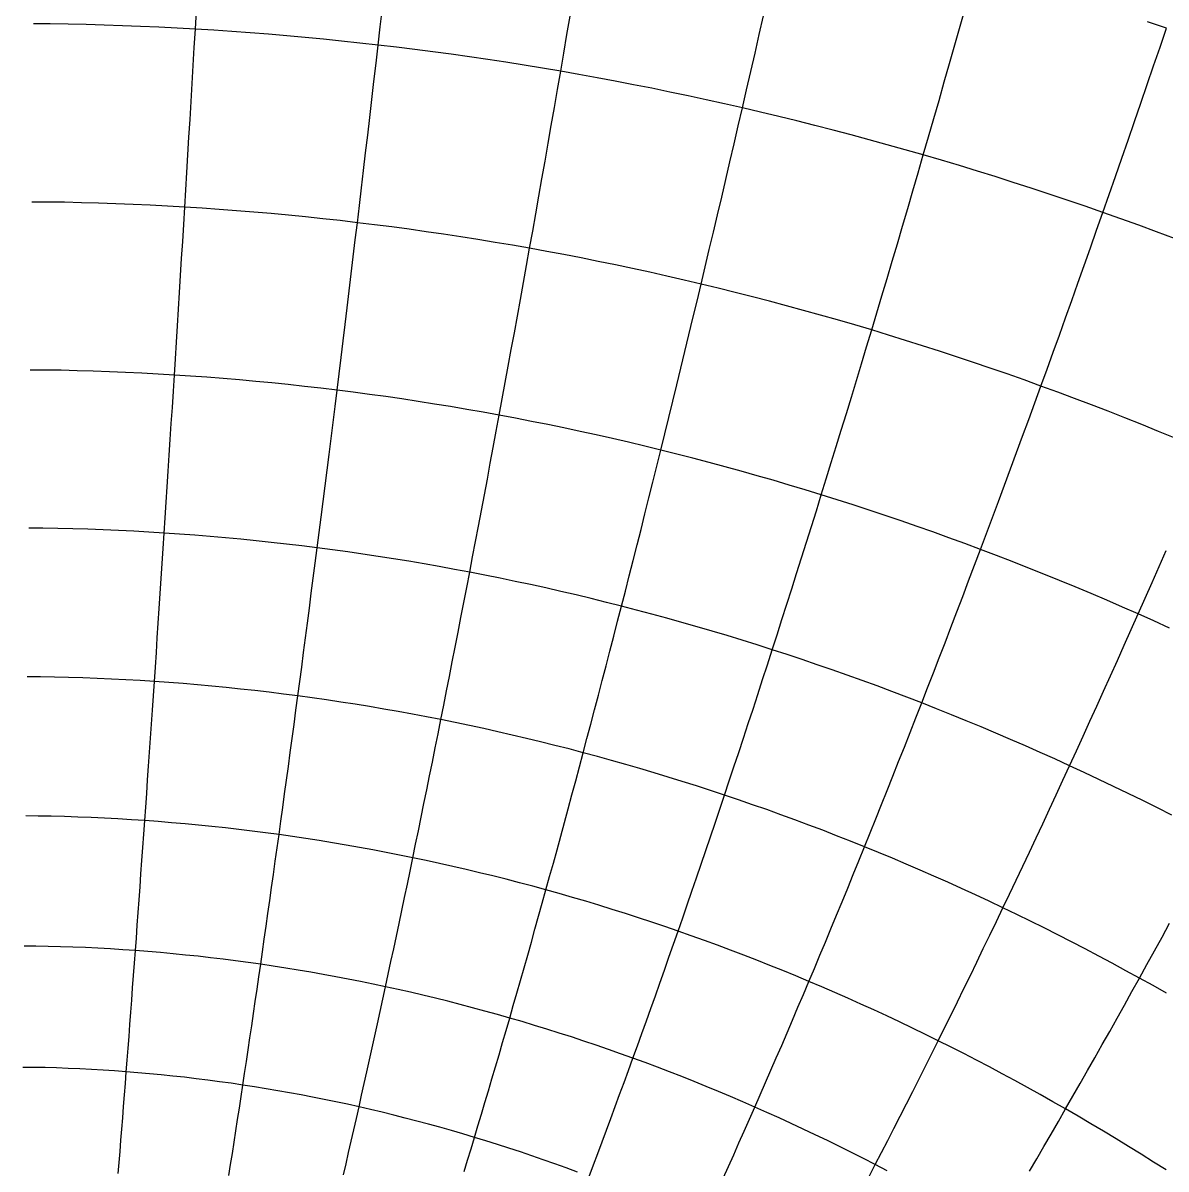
# Model space of a CAD drawing. Header units: metres. Extents: x -3.79 to 3.79, y -1 to 0.
# Drawn here: x 0.0016 to 0.1009, y -0.7314 to -0.6318 of the extents above; entities that cross this region are included whole.
import ezdxf

# ---------------------------------------------------------------- set-up
doc = ezdxf.new("R2010")
doc.units = ezdxf.units.M

msp = doc.modelspace()

# ---------------------------------------------------------------- linework, layer by layer
for p, q in [((0.016577, -0.632326), (0.016671, -0.63073)), ((0.032636, -0.632113), (0.032819, -0.630512)), ((0.048846, -0.632801), (0.049121, -0.631196)), ((0.065547, -0.632791), (0.065914, -0.631174)), ((0.082996, -0.632065), (0.083458, -0.630431)), ((0.003979, -0.631875), (0.002507, -0.631872)), ((0.00552, -0.631897), (0.003979, -0.631875)), ((0.007084, -0.63193), (0.00552, -0.631897)), ((0.008658, -0.631973), (0.007084, -0.63193)), ((0.010237, -0.632025), (0.008658, -0.631973)), ((0.01182, -0.632087), (0.010237, -0.632025)), ((0.013405, -0.632157), (0.01182, -0.632087)), ((0.014991, -0.632237), (0.013405, -0.632157)), ((0.016577, -0.632326), (0.014991, -0.632237)), ((0.016484, -0.633912), (0.016577, -0.632326)), ((0.018165, -0.632423), (0.016577, -0.632326)), ((0.032452, -0.633705), (0.032636, -0.632113)), ((0.082535, -0.633691), (0.082996, -0.632065)), ((0.100907, -0.632246), (0.09926, -0.631692)), ((0.10035, -0.633888), (0.100907, -0.632246)), ((0.019752, -0.63253), (0.018165, -0.632423)), ((0.02134, -0.632645), (0.019752, -0.63253)), ((0.022928, -0.63277), (0.02134, -0.632645)), ((0.024516, -0.632903), (0.022928, -0.63277)), ((0.026103, -0.633046), (0.024516, -0.632903)), ((0.027691, -0.633197), (0.026103, -0.633046)), ((0.029278, -0.633358), (0.027691, -0.633197)), ((0.048572, -0.634397), (0.048846, -0.632801)), ((0.065181, -0.634398), (0.065547, -0.632791)), ((0.016391, -0.635489), (0.016484, -0.633912)), ((0.030865, -0.633527), (0.029278, -0.633358)), ((0.032452, -0.633705), (0.030865, -0.633527)), ((0.032269, -0.635289), (0.032452, -0.633705)), ((0.034039, -0.633893), (0.032452, -0.633705)), ((0.035625, -0.634089), (0.034039, -0.633893)), ((0.037211, -0.634295), (0.035625, -0.634089)), ((0.038796, -0.634509), (0.037211, -0.634295)), ((0.082075, -0.635307), (0.082535, -0.633691)), ((0.099793, -0.63552), (0.10035, -0.633888)), ((0.032087, -0.636863), (0.032269, -0.635289)), ((0.040381, -0.634732), (0.038796, -0.634509)), ((0.041966, -0.634965), (0.040381, -0.634732)), ((0.04355, -0.635206), (0.041966, -0.634965)), ((0.045134, -0.635456), (0.04355, -0.635206)), ((0.048299, -0.635984), (0.048572, -0.634397)), ((0.064815, -0.635996), (0.065181, -0.634398)), ((0.081617, -0.636914), (0.082075, -0.635307)), ((0.016298, -0.637058), (0.016391, -0.635489)), ((0.046717, -0.635716), (0.045134, -0.635456)), ((0.048299, -0.635984), (0.046717, -0.635716)), ((0.048026, -0.637562), (0.048299, -0.635984)), ((0.049881, -0.636262), (0.048299, -0.635984)), ((0.051462, -0.636548), (0.049881, -0.636262)), ((0.064451, -0.637585), (0.064815, -0.635996)), ((0.099238, -0.637143), (0.099793, -0.63552)), ((0.016206, -0.638617), (0.016298, -0.637058)), ((0.031905, -0.638428), (0.032087, -0.636863)), ((0.053043, -0.636843), (0.051462, -0.636548)), ((0.054623, -0.637148), (0.053043, -0.636843)), ((0.056202, -0.637461), (0.054623, -0.637148)), ((0.081159, -0.638511), (0.081617, -0.636914)), ((0.098685, -0.638757), (0.099238, -0.637143)), ((0.047754, -0.639131), (0.048026, -0.637562)), ((0.05778, -0.637784), (0.056202, -0.637461)), ((0.059358, -0.638115), (0.05778, -0.637784)), ((0.060935, -0.638456), (0.059358, -0.638115)), ((0.064087, -0.639164), (0.064451, -0.637585)), ((0.016113, -0.640168), (0.016206, -0.638617)), ((0.031724, -0.639985), (0.031905, -0.638428)), ((0.047483, -0.640691), (0.047754, -0.639131)), ((0.062512, -0.638806), (0.060935, -0.638456)), ((0.064087, -0.639164), (0.062512, -0.638806)), ((0.063724, -0.640735), (0.064087, -0.639164)), ((0.065662, -0.639532), (0.064087, -0.639164)), ((0.080702, -0.6401), (0.081159, -0.638511)), ((0.098132, -0.640361), (0.098685, -0.638757)), ((0.016021, -0.641709), (0.016113, -0.640168)), ((0.031542, -0.641532), (0.031724, -0.639985)), ((0.067236, -0.639909), (0.065662, -0.639532)), ((0.068808, -0.640295), (0.067236, -0.639909)), ((0.07038, -0.64069), (0.068808, -0.640295)), ((0.080247, -0.641679), (0.080702, -0.6401)), ((0.047212, -0.642243), (0.047483, -0.640691)), ((0.063362, -0.642297), (0.063724, -0.640735)), ((0.071952, -0.641094), (0.07038, -0.64069)), ((0.073522, -0.641507), (0.071952, -0.641094)), ((0.097581, -0.641956), (0.098132, -0.640361)), ((0.015929, -0.643242), (0.016021, -0.641709)), ((0.031362, -0.643071), (0.031542, -0.641532)), ((0.046942, -0.643785), (0.047212, -0.642243)), ((0.075091, -0.641929), (0.073522, -0.641507)), ((0.076659, -0.64236), (0.075091, -0.641929)), ((0.079792, -0.64325), (0.080247, -0.641679)), ((0.097032, -0.643542), (0.097581, -0.641956)), ((0.015837, -0.644766), (0.015929, -0.643242)), ((0.031181, -0.6446), (0.031362, -0.643071)), ((0.063001, -0.64385), (0.063362, -0.642297)), ((0.078226, -0.6428), (0.076659, -0.64236)), ((0.079792, -0.64325), (0.078226, -0.6428)), ((0.079339, -0.644811), (0.079792, -0.64325)), ((0.081357, -0.643708), (0.079792, -0.64325)), ((0.046672, -0.645318), (0.046942, -0.643785)), ((0.062641, -0.645393), (0.063001, -0.64385)), ((0.082921, -0.644176), (0.081357, -0.643708)), ((0.084484, -0.644652), (0.082921, -0.644176)), ((0.096483, -0.645118), (0.097032, -0.643542)), ((0.015745, -0.646282), (0.015837, -0.644766)), ((0.031001, -0.646121), (0.031181, -0.6446)), ((0.078887, -0.646363), (0.079339, -0.644811)), ((0.086046, -0.645138), (0.084484, -0.644652)), ((0.087606, -0.645633), (0.086046, -0.645138)), ((0.095936, -0.646686), (0.096483, -0.645118)), ((0.030822, -0.647633), (0.031001, -0.646121)), ((0.046404, -0.646843), (0.046672, -0.645318)), ((0.062281, -0.646928), (0.062641, -0.645393)), ((0.089166, -0.646137), (0.087606, -0.645633)), ((0.090724, -0.64665), (0.089166, -0.646137)), ((0.015654, -0.647788), (0.015745, -0.646282)), ((0.046135, -0.648358), (0.046404, -0.646843)), ((0.061923, -0.648454), (0.062281, -0.646928)), ((0.078435, -0.647906), (0.078887, -0.646363)), ((0.09228, -0.647172), (0.090724, -0.64665)), ((0.093836, -0.647704), (0.09228, -0.647172)), ((0.09539, -0.648244), (0.095936, -0.646686)), ((0.003757, -0.647347), (0.002367, -0.647344)), ((0.005212, -0.647369), (0.003757, -0.647347)), ((0.006689, -0.647401), (0.005212, -0.647369)), ((0.008176, -0.647443), (0.006689, -0.647401)), ((0.009667, -0.647495), (0.008176, -0.647443)), ((0.011162, -0.647555), (0.009667, -0.647495)), ((0.012658, -0.647624), (0.011162, -0.647555)), ((0.014156, -0.647701), (0.012658, -0.647624)), ((0.015654, -0.647788), (0.014156, -0.647701)), ((0.015563, -0.649286), (0.015654, -0.647788)), ((0.017153, -0.647883), (0.015654, -0.647788)), ((0.018652, -0.647987), (0.017153, -0.647883)), ((0.020151, -0.6481), (0.018652, -0.647987)), ((0.02165, -0.648222), (0.020151, -0.6481)), ((0.023149, -0.648353), (0.02165, -0.648222)), ((0.030643, -0.649137), (0.030822, -0.647633)), ((0.077985, -0.64944), (0.078435, -0.647906)), ((0.09539, -0.648244), (0.093836, -0.647704)), ((0.094846, -0.649793), (0.09539, -0.648244)), ((0.096943, -0.648794), (0.09539, -0.648244)), ((0.024649, -0.648492), (0.023149, -0.648353)), ((0.026148, -0.64864), (0.024649, -0.648492)), ((0.027646, -0.648797), (0.026148, -0.64864)), ((0.029145, -0.648962), (0.027646, -0.648797)), ((0.030643, -0.649137), (0.029145, -0.648962)), ((0.030464, -0.650631), (0.030643, -0.649137)), ((0.032141, -0.64932), (0.030643, -0.649137)), ((0.045868, -0.649865), (0.046135, -0.648358)), ((0.061565, -0.649971), (0.061923, -0.648454)), ((0.098495, -0.649353), (0.096943, -0.648794)), ((0.015472, -0.650775), (0.015563, -0.649286)), ((0.033638, -0.649512), (0.032141, -0.64932)), ((0.035135, -0.649712), (0.033638, -0.649512)), ((0.036632, -0.649922), (0.035135, -0.649712)), ((0.038128, -0.65014), (0.036632, -0.649922)), ((0.039623, -0.650367), (0.038128, -0.65014)), ((0.045601, -0.651363), (0.045868, -0.649865)), ((0.061208, -0.651479), (0.061565, -0.649971)), ((0.077536, -0.650965), (0.077985, -0.64944)), ((0.094303, -0.651333), (0.094846, -0.649793)), ((0.100045, -0.649921), (0.098495, -0.649353)), ((0.101593, -0.650498), (0.100045, -0.649921)), ((0.015381, -0.652255), (0.015472, -0.650775)), ((0.030286, -0.652117), (0.030464, -0.650631)), ((0.041119, -0.650603), (0.039623, -0.650367)), ((0.042613, -0.650847), (0.041119, -0.650603)), ((0.044107, -0.651101), (0.042613, -0.650847)), ((0.045601, -0.651363), (0.044107, -0.651101)), ((0.077088, -0.652481), (0.077536, -0.650965)), ((0.030108, -0.653594), (0.030286, -0.652117)), ((0.045334, -0.652852), (0.045601, -0.651363)), ((0.047094, -0.651634), (0.045601, -0.651363)), ((0.048586, -0.651914), (0.047094, -0.651634)), ((0.050077, -0.652202), (0.048586, -0.651914)), ((0.051568, -0.6525), (0.050077, -0.652202)), ((0.060852, -0.652978), (0.061208, -0.651479)), ((0.093761, -0.652864), (0.094303, -0.651333)), ((0.015291, -0.653726), (0.015381, -0.652255)), ((0.045069, -0.654332), (0.045334, -0.652852)), ((0.053058, -0.652806), (0.051568, -0.6525)), ((0.054548, -0.653121), (0.053058, -0.652806)), ((0.056036, -0.653444), (0.054548, -0.653121)), ((0.060497, -0.654469), (0.060852, -0.652978)), ((0.076641, -0.653988), (0.077088, -0.652481)), ((0.09322, -0.654386), (0.093761, -0.652864)), ((0.015201, -0.655189), (0.015291, -0.653726)), ((0.029931, -0.655062), (0.030108, -0.653594)), ((0.057524, -0.653777), (0.056036, -0.653444)), ((0.059011, -0.654118), (0.057524, -0.653777)), ((0.060497, -0.654469), (0.059011, -0.654118)), ((0.076196, -0.655486), (0.076641, -0.653988)), ((0.015111, -0.656643), (0.015201, -0.655189)), ((0.029754, -0.656522), (0.029931, -0.655062)), ((0.044804, -0.655804), (0.045069, -0.654332)), ((0.060143, -0.65595), (0.060497, -0.654469)), ((0.061983, -0.654828), (0.060497, -0.654469)), ((0.063467, -0.655196), (0.061983, -0.654828)), ((0.06495, -0.655572), (0.063467, -0.655196)), ((0.092681, -0.655899), (0.09322, -0.654386)), ((0.044539, -0.657267), (0.044804, -0.655804)), ((0.05979, -0.657423), (0.060143, -0.65595)), ((0.066433, -0.655958), (0.06495, -0.655572)), ((0.067915, -0.656352), (0.066433, -0.655958)), ((0.075751, -0.656976), (0.076196, -0.655486)), ((0.092144, -0.657402), (0.092681, -0.655899)), ((0.015021, -0.658089), (0.015111, -0.656643)), ((0.029577, -0.657973), (0.029754, -0.656522)), ((0.069395, -0.656755), (0.067915, -0.656352)), ((0.070875, -0.657167), (0.069395, -0.656755)), ((0.072354, -0.657588), (0.070875, -0.657167)), ((0.075307, -0.658456), (0.075751, -0.656976)), ((0.014931, -0.659526), (0.015021, -0.658089)), ((0.029401, -0.659415), (0.029577, -0.657973)), ((0.044276, -0.658721), (0.044539, -0.657267)), ((0.059437, -0.658887), (0.05979, -0.657423)), ((0.073831, -0.658018), (0.072354, -0.657588)), ((0.075307, -0.658456), (0.073831, -0.658018)), ((0.091607, -0.658897), (0.092144, -0.657402)), ((0.044013, -0.660167), (0.044276, -0.658721)), ((0.059085, -0.660342), (0.059437, -0.658887)), ((0.074865, -0.659928), (0.075307, -0.658456)), ((0.076783, -0.658904), (0.075307, -0.658456)), ((0.078257, -0.65936), (0.076783, -0.658904)), ((0.091072, -0.660383), (0.091607, -0.658897)), ((0.014842, -0.660954), (0.014931, -0.659526)), ((0.029226, -0.660849), (0.029401, -0.659415)), ((0.04375, -0.661604), (0.044013, -0.660167)), ((0.074424, -0.661391), (0.074865, -0.659928)), ((0.07973, -0.659825), (0.078257, -0.65936)), ((0.081202, -0.660299), (0.07973, -0.659825)), ((0.014752, -0.662374), (0.014842, -0.660954)), ((0.029051, -0.662274), (0.029226, -0.660849)), ((0.058735, -0.661789), (0.059085, -0.660342)), ((0.082672, -0.660781), (0.081202, -0.660299)), ((0.084142, -0.661273), (0.082672, -0.660781)), ((0.090539, -0.66186), (0.091072, -0.660383)), ((0.003541, -0.661944), (0.002231, -0.66194)), ((0.004912, -0.661965), (0.003541, -0.661944)), ((0.006304, -0.661997), (0.004912, -0.661965)), ((0.007705, -0.662038), (0.006304, -0.661997)), ((0.009111, -0.662088), (0.007705, -0.662038)), ((0.010519, -0.662146), (0.009111, -0.662088)), ((0.011929, -0.662214), (0.010519, -0.662146)), ((0.043488, -0.663032), (0.04375, -0.661604)), ((0.058385, -0.663227), (0.058735, -0.661789)), ((0.073984, -0.662845), (0.074424, -0.661391)), ((0.08561, -0.661773), (0.084142, -0.661273)), ((0.087077, -0.662283), (0.08561, -0.661773)), ((0.090007, -0.663328), (0.090539, -0.66186)), ((0.01334, -0.66229), (0.011929, -0.662214)), ((0.014752, -0.662374), (0.01334, -0.66229)), ((0.014663, -0.663785), (0.014752, -0.662374)), ((0.016165, -0.662467), (0.014752, -0.662374)), ((0.017577, -0.662569), (0.016165, -0.662467)), ((0.01899, -0.662679), (0.017577, -0.662569)), ((0.020403, -0.662798), (0.01899, -0.662679)), ((0.021816, -0.662925), (0.020403, -0.662798)), ((0.023228, -0.663061), (0.021816, -0.662925)), ((0.02464, -0.663205), (0.023228, -0.663061)), ((0.028876, -0.66369), (0.029051, -0.662274)), ((0.043227, -0.664451), (0.043488, -0.663032)), ((0.073545, -0.66429), (0.073984, -0.662845)), ((0.088542, -0.662801), (0.087077, -0.662283)), ((0.090007, -0.663328), (0.088542, -0.662801)), ((0.014575, -0.665188), (0.014663, -0.663785)), ((0.026052, -0.663358), (0.02464, -0.663205)), ((0.027464, -0.66352), (0.026052, -0.663358)), ((0.028876, -0.66369), (0.027464, -0.66352)), ((0.028702, -0.665098), (0.028876, -0.66369)), ((0.030287, -0.663869), (0.028876, -0.66369)), ((0.031698, -0.664056), (0.030287, -0.663869)), ((0.033108, -0.664252), (0.031698, -0.664056)), ((0.058036, -0.664656), (0.058385, -0.663227)), ((0.089476, -0.664787), (0.090007, -0.663328)), ((0.091469, -0.663864), (0.090007, -0.663328)), ((0.092931, -0.664409), (0.091469, -0.663864)), ((0.014486, -0.666582), (0.014575, -0.665188)), ((0.028528, -0.666497), (0.028702, -0.665098)), ((0.034518, -0.664456), (0.033108, -0.664252)), ((0.035928, -0.664669), (0.034518, -0.664456)), ((0.037337, -0.664891), (0.035928, -0.664669)), ((0.038745, -0.665121), (0.037337, -0.664891)), ((0.040153, -0.665359), (0.038745, -0.665121)), ((0.042967, -0.665862), (0.043227, -0.664451)), ((0.057688, -0.666076), (0.058036, -0.664656)), ((0.073107, -0.665726), (0.073545, -0.66429)), ((0.088946, -0.666237), (0.089476, -0.664787)), ((0.094391, -0.664962), (0.092931, -0.664409)), ((0.095849, -0.665525), (0.094391, -0.664962)), ((0.04156, -0.665607), (0.040153, -0.665359)), ((0.042967, -0.665862), (0.04156, -0.665607)), ((0.042707, -0.667265), (0.042967, -0.665862)), ((0.044373, -0.666127), (0.042967, -0.665862)), ((0.045778, -0.6664), (0.044373, -0.666127)), ((0.057341, -0.667488), (0.057688, -0.666076)), ((0.07267, -0.667154), (0.073107, -0.665726)), ((0.097306, -0.666096), (0.095849, -0.665525)), ((0.098762, -0.666677), (0.097306, -0.666096)), ((0.014398, -0.667968), (0.014486, -0.666582)), ((0.028354, -0.667888), (0.028528, -0.666497)), ((0.047183, -0.666681), (0.045778, -0.6664)), ((0.048587, -0.666971), (0.047183, -0.666681)), ((0.04999, -0.66727), (0.048587, -0.666971)), ((0.072234, -0.668573), (0.07267, -0.667154)), ((0.088418, -0.667679), (0.088946, -0.666237)), ((0.100216, -0.667266), (0.098762, -0.666677)), ((0.01431, -0.669345), (0.014398, -0.667968)), ((0.028181, -0.669271), (0.028354, -0.667888)), ((0.042448, -0.668659), (0.042707, -0.667265)), ((0.051393, -0.667577), (0.04999, -0.66727)), ((0.052794, -0.667893), (0.051393, -0.667577)), ((0.054195, -0.668217), (0.052794, -0.667893)), ((0.056994, -0.668891), (0.057341, -0.667488)), ((0.087891, -0.669112), (0.088418, -0.667679)), ((0.101668, -0.667864), (0.100216, -0.667266)), ((0.042189, -0.670044), (0.042448, -0.668659)), ((0.055595, -0.66855), (0.054195, -0.668217)), ((0.056994, -0.668891), (0.055595, -0.66855)), ((0.056649, -0.670286), (0.056994, -0.668891)), ((0.058393, -0.669242), (0.056994, -0.668891)), ((0.0718, -0.669984), (0.072234, -0.668573)), ((0.087366, -0.670536), (0.087891, -0.669112)), ((0.014222, -0.670714), (0.01431, -0.669345)), ((0.028009, -0.670645), (0.028181, -0.669271)), ((0.041932, -0.671421), (0.042189, -0.670044)), ((0.05979, -0.6696), (0.058393, -0.669242)), ((0.061187, -0.669967), (0.05979, -0.6696)), ((0.062582, -0.670343), (0.061187, -0.669967)), ((0.071366, -0.671385), (0.0718, -0.669984)), ((0.014134, -0.672074), (0.014222, -0.670714)), ((0.027837, -0.67201), (0.028009, -0.670645)), ((0.056305, -0.671672), (0.056649, -0.670286)), ((0.063977, -0.670728), (0.062582, -0.670343)), ((0.06537, -0.671121), (0.063977, -0.670728)), ((0.066763, -0.671522), (0.06537, -0.671121)), ((0.086842, -0.671951), (0.087366, -0.670536)), ((0.014047, -0.673426), (0.014134, -0.672074)), ((0.027665, -0.673367), (0.027837, -0.67201)), ((0.041674, -0.672789), (0.041932, -0.671421)), ((0.055961, -0.67305), (0.056305, -0.671672)), ((0.068154, -0.671932), (0.066763, -0.671522)), ((0.069545, -0.672351), (0.068154, -0.671932)), ((0.070934, -0.672779), (0.071366, -0.671385)), ((0.08632, -0.673357), (0.086842, -0.671951)), ((0.041418, -0.674149), (0.041674, -0.672789)), ((0.055618, -0.674419), (0.055961, -0.67305)), ((0.070934, -0.672779), (0.069545, -0.672351)), ((0.070503, -0.674163), (0.070934, -0.672779)), ((0.072322, -0.673214), (0.070934, -0.672779)), ((0.01396, -0.67477), (0.014047, -0.673426)), ((0.027494, -0.674716), (0.027665, -0.673367)), ((0.041162, -0.675501), (0.041418, -0.674149)), ((0.073709, -0.673659), (0.072322, -0.673214)), ((0.075095, -0.674112), (0.073709, -0.673659)), ((0.07648, -0.674574), (0.075095, -0.674112)), ((0.085799, -0.674755), (0.08632, -0.673357)), ((0.013873, -0.676105), (0.01396, -0.67477)), ((0.027323, -0.676056), (0.027494, -0.674716)), ((0.055276, -0.67578), (0.055618, -0.674419)), ((0.070073, -0.675539), (0.070503, -0.674163)), ((0.077863, -0.675044), (0.07648, -0.674574)), ((0.079245, -0.675523), (0.077863, -0.675044)), ((0.085279, -0.676144), (0.085799, -0.674755)), ((0.00333, -0.675685), (0.002098, -0.675681)), ((0.004619, -0.675706), (0.00333, -0.675685)), ((0.005928, -0.675737), (0.004619, -0.675706)), ((0.007246, -0.675777), (0.005928, -0.675737)), ((0.008568, -0.675826), (0.007246, -0.675777)), ((0.009892, -0.675883), (0.008568, -0.675826)), ((0.011218, -0.675949), (0.009892, -0.675883)), ((0.012545, -0.676023), (0.011218, -0.675949)), ((0.013873, -0.676105), (0.012545, -0.676023)), ((0.013786, -0.677432), (0.013873, -0.676105)), ((0.015201, -0.676196), (0.013873, -0.676105)), ((0.027153, -0.677388), (0.027323, -0.676056)), ((0.040907, -0.676844), (0.041162, -0.675501)), ((0.054935, -0.677132), (0.055276, -0.67578)), ((0.069644, -0.676907), (0.070073, -0.675539)), ((0.080626, -0.676011), (0.079245, -0.675523)), ((0.082005, -0.676507), (0.080626, -0.676011)), ((0.084761, -0.677525), (0.085279, -0.676144)), ((0.016529, -0.676295), (0.015201, -0.676196)), ((0.017858, -0.676402), (0.016529, -0.676295)), ((0.019186, -0.676518), (0.017858, -0.676402)), ((0.020514, -0.676642), (0.019186, -0.676518)), ((0.021842, -0.676775), (0.020514, -0.676642)), ((0.02317, -0.676915), (0.021842, -0.676775)), ((0.024498, -0.677065), (0.02317, -0.676915)), ((0.025826, -0.677222), (0.024498, -0.677065)), ((0.040653, -0.678179), (0.040907, -0.676844)), ((0.054595, -0.678475), (0.054935, -0.677132)), ((0.069216, -0.678265), (0.069644, -0.676907)), ((0.083384, -0.677011), (0.082005, -0.676507)), ((0.084761, -0.677525), (0.083384, -0.677011)), ((0.0137, -0.67875), (0.013786, -0.677432)), ((0.027153, -0.677388), (0.025826, -0.677222)), ((0.026983, -0.678712), (0.027153, -0.677388)), ((0.028479, -0.677562), (0.027153, -0.677388)), ((0.029806, -0.677745), (0.028479, -0.677562)), ((0.031132, -0.677936), (0.029806, -0.677745)), ((0.032457, -0.678135), (0.031132, -0.677936)), ((0.033782, -0.678342), (0.032457, -0.678135)), ((0.084244, -0.678897), (0.084761, -0.677525)), ((0.086136, -0.678047), (0.084761, -0.677525)), ((0.08751, -0.678577), (0.086136, -0.678047)), ((0.100266, -0.67901), (0.100876, -0.677618)), ((0.013613, -0.680061), (0.0137, -0.67875)), ((0.026813, -0.680027), (0.026983, -0.678712)), ((0.035106, -0.678558), (0.033782, -0.678342)), ((0.03643, -0.678782), (0.035106, -0.678558)), ((0.037754, -0.679015), (0.03643, -0.678782)), ((0.039077, -0.679256), (0.037754, -0.679015)), ((0.040399, -0.679505), (0.040653, -0.678179)), ((0.054256, -0.679811), (0.054595, -0.678475)), ((0.06879, -0.679616), (0.069216, -0.678265)), ((0.083728, -0.68026), (0.084244, -0.678897)), ((0.088883, -0.679116), (0.08751, -0.678577)), ((0.090254, -0.679664), (0.088883, -0.679116)), ((0.099658, -0.680392), (0.100266, -0.67901)), ((0.013527, -0.681363), (0.013613, -0.680061)), ((0.026644, -0.681334), (0.026813, -0.680027)), ((0.040399, -0.679505), (0.039077, -0.679256)), ((0.040146, -0.680823), (0.040399, -0.679505)), ((0.04172, -0.679763), (0.040399, -0.679505)), ((0.043041, -0.680029), (0.04172, -0.679763)), ((0.044361, -0.680303), (0.043041, -0.680029)), ((0.053918, -0.681138), (0.054256, -0.679811)), ((0.068364, -0.680958), (0.06879, -0.679616)), ((0.091623, -0.68022), (0.090254, -0.679664)), ((0.039893, -0.682133), (0.040146, -0.680823)), ((0.045681, -0.680585), (0.044361, -0.680303)), ((0.046999, -0.680876), (0.045681, -0.680585)), ((0.048317, -0.681176), (0.046999, -0.680876)), ((0.06794, -0.682291), (0.068364, -0.680958)), ((0.083214, -0.681615), (0.083728, -0.68026)), ((0.092991, -0.680785), (0.091623, -0.68022)), ((0.094358, -0.681359), (0.092991, -0.680785)), ((0.099052, -0.681766), (0.099658, -0.680392)), ((0.013441, -0.682656), (0.013527, -0.681363)), ((0.026476, -0.682632), (0.026644, -0.681334)), ((0.049634, -0.681483), (0.048317, -0.681176)), ((0.050951, -0.681799), (0.049634, -0.681483)), ((0.052266, -0.682124), (0.050951, -0.681799)), ((0.053581, -0.682456), (0.053918, -0.681138)), ((0.082701, -0.682961), (0.083214, -0.681615)), ((0.095723, -0.681941), (0.094358, -0.681359)), ((0.097086, -0.682532), (0.095723, -0.681941)), ((0.098447, -0.683131), (0.099052, -0.681766)), ((0.013356, -0.683942), (0.013441, -0.682656)), ((0.026308, -0.683923), (0.026476, -0.682632)), ((0.039641, -0.683434), (0.039893, -0.682133)), ((0.053581, -0.682456), (0.052266, -0.682124)), ((0.053244, -0.683766), (0.053581, -0.682456)), ((0.054895, -0.682797), (0.053581, -0.682456)), ((0.056207, -0.683147), (0.054895, -0.682797)), ((0.067517, -0.683617), (0.06794, -0.682291)), ((0.08219, -0.684299), (0.082701, -0.682961)), ((0.098447, -0.683131), (0.097086, -0.682532)), ((0.01327, -0.685219), (0.013356, -0.683942)), ((0.02614, -0.685205), (0.026308, -0.683923)), ((0.03939, -0.684727), (0.039641, -0.683434)), ((0.052909, -0.685068), (0.053244, -0.683766)), ((0.057519, -0.683504), (0.056207, -0.683147)), ((0.05883, -0.68387), (0.057519, -0.683504)), ((0.06014, -0.684245), (0.05883, -0.68387)), ((0.067095, -0.684933), (0.067517, -0.683617)), ((0.097845, -0.684488), (0.098447, -0.683131)), ((0.099807, -0.683739), (0.098447, -0.683131)), ((0.101166, -0.684356), (0.099807, -0.683739)), ((0.03914, -0.686012), (0.03939, -0.684727)), ((0.052574, -0.686362), (0.052909, -0.685068)), ((0.061449, -0.684627), (0.06014, -0.684245)), ((0.062757, -0.685018), (0.061449, -0.684627)), ((0.064064, -0.685418), (0.062757, -0.685018)), ((0.066674, -0.686242), (0.067095, -0.684933)), ((0.08168, -0.685628), (0.08219, -0.684299)), ((0.097243, -0.685836), (0.097845, -0.684488)), ((0.013185, -0.686488), (0.01327, -0.685219)), ((0.025973, -0.686479), (0.02614, -0.685205)), ((0.03889, -0.687289), (0.03914, -0.686012)), ((0.065369, -0.685826), (0.064064, -0.685418)), ((0.066674, -0.686242), (0.065369, -0.685826)), ((0.081171, -0.686949), (0.08168, -0.685628)), ((0.096644, -0.687175), (0.097243, -0.685836)), ((0.0131, -0.687749), (0.013185, -0.686488)), ((0.025806, -0.687745), (0.025973, -0.686479)), ((0.052241, -0.687647), (0.052574, -0.686362)), ((0.066254, -0.687542), (0.066674, -0.686242)), ((0.067978, -0.686666), (0.066674, -0.686242)), ((0.06928, -0.687099), (0.067978, -0.686666)), ((0.070581, -0.68754), (0.06928, -0.687099)), ((0.080664, -0.688261), (0.081171, -0.686949)), ((0.013016, -0.689002), (0.0131, -0.687749)), ((0.025639, -0.689002), (0.025806, -0.687745)), ((0.038641, -0.688557), (0.03889, -0.687289)), ((0.051908, -0.688924), (0.052241, -0.687647)), ((0.065836, -0.688833), (0.066254, -0.687542)), ((0.071881, -0.687989), (0.070581, -0.68754)), ((0.07318, -0.688447), (0.071881, -0.687989)), ((0.096046, -0.688506), (0.096644, -0.687175)), ((0.003124, -0.688593), (0.001968, -0.688588)), ((0.004334, -0.688613), (0.003124, -0.688593)), ((0.005562, -0.688644), (0.004334, -0.688613)), ((0.006798, -0.688683), (0.005562, -0.688644)), ((0.008038, -0.68873), (0.006798, -0.688683)), ((0.009281, -0.688786), (0.008038, -0.68873)), ((0.010525, -0.68885), (0.009281, -0.688786)), ((0.01177, -0.688922), (0.010525, -0.68885)), ((0.013016, -0.689002), (0.01177, -0.688922)), ((0.012931, -0.690247), (0.013016, -0.689002)), ((0.014262, -0.689091), (0.013016, -0.689002)), ((0.015508, -0.689187), (0.014262, -0.689091)), ((0.025473, -0.690252), (0.025639, -0.689002)), ((0.038392, -0.689818), (0.038641, -0.688557)), ((0.051576, -0.690193), (0.051908, -0.688924)), ((0.065419, -0.690117), (0.065836, -0.688833)), ((0.074477, -0.688913), (0.07318, -0.688447)), ((0.075773, -0.689388), (0.074477, -0.688913)), ((0.080158, -0.689565), (0.080664, -0.688261)), ((0.09545, -0.689829), (0.096046, -0.688506)), ((0.016754, -0.689292), (0.015508, -0.689187)), ((0.018, -0.689405), (0.016754, -0.689292)), ((0.019246, -0.689525), (0.018, -0.689405)), ((0.020492, -0.689655), (0.019246, -0.689525)), ((0.021738, -0.689792), (0.020492, -0.689655)), ((0.022984, -0.689937), (0.021738, -0.689792)), ((0.024229, -0.69009), (0.022984, -0.689937)), ((0.038144, -0.69107), (0.038392, -0.689818)), ((0.077068, -0.689871), (0.075773, -0.689388)), ((0.078362, -0.690362), (0.077068, -0.689871)), ((0.079654, -0.690861), (0.080158, -0.689565)), ((0.094855, -0.691142), (0.09545, -0.689829)), ((0.012847, -0.691483), (0.012931, -0.690247)), ((0.025473, -0.690252), (0.024229, -0.69009)), ((0.025308, -0.691493), (0.025473, -0.690252)), ((0.026718, -0.690422), (0.025473, -0.690252)), ((0.027962, -0.690599), (0.026718, -0.690422)), ((0.029206, -0.690785), (0.027962, -0.690599)), ((0.030449, -0.690979), (0.029206, -0.690785)), ((0.031692, -0.691181), (0.030449, -0.690979)), ((0.037897, -0.692314), (0.038144, -0.69107)), ((0.051245, -0.691454), (0.051576, -0.690193)), ((0.065002, -0.691392), (0.065419, -0.690117)), ((0.079654, -0.690861), (0.078362, -0.690362)), ((0.079151, -0.692149), (0.079654, -0.690861)), ((0.080945, -0.691369), (0.079654, -0.690861)), ((0.012763, -0.692712), (0.012847, -0.691483)), ((0.025143, -0.692727), (0.025308, -0.691493)), ((0.032934, -0.691392), (0.031692, -0.691181)), ((0.034176, -0.69161), (0.032934, -0.691392)), ((0.035417, -0.691836), (0.034176, -0.69161)), ((0.036657, -0.692071), (0.035417, -0.691836)), ((0.037897, -0.692314), (0.036657, -0.692071)), ((0.050915, -0.692706), (0.051245, -0.691454)), ((0.064587, -0.692659), (0.065002, -0.691392)), ((0.082234, -0.691885), (0.080945, -0.691369)), ((0.083522, -0.69241), (0.082234, -0.691885)), ((0.094263, -0.692448), (0.094855, -0.691142)), ((0.012679, -0.693932), (0.012763, -0.692712)), ((0.024978, -0.693952), (0.025143, -0.692727)), ((0.037651, -0.69355), (0.037897, -0.692314)), ((0.039136, -0.692565), (0.037897, -0.692314)), ((0.040375, -0.692823), (0.039136, -0.692565)), ((0.041613, -0.69309), (0.040375, -0.692823)), ((0.050585, -0.693951), (0.050915, -0.692706)), ((0.064173, -0.693918), (0.064587, -0.692659)), ((0.078649, -0.693428), (0.079151, -0.692149)), ((0.084808, -0.692942), (0.083522, -0.69241)), ((0.086093, -0.693484), (0.084808, -0.692942)), ((0.093671, -0.693745), (0.094263, -0.692448)), ((0.012596, -0.695145), (0.012679, -0.693932)), ((0.024814, -0.695169), (0.024978, -0.693952)), ((0.037405, -0.694777), (0.037651, -0.69355)), ((0.04285, -0.693366), (0.041613, -0.69309)), ((0.044087, -0.693649), (0.04285, -0.693366)), ((0.045322, -0.69394), (0.044087, -0.693649)), ((0.046557, -0.69424), (0.045322, -0.69394)), ((0.050257, -0.695187), (0.050585, -0.693951)), ((0.06376, -0.695168), (0.064173, -0.693918)), ((0.078149, -0.694698), (0.078649, -0.693428)), ((0.087376, -0.694033), (0.086093, -0.693484)), ((0.088658, -0.694591), (0.087376, -0.694033)), ((0.093082, -0.695034), (0.093671, -0.693745)), ((0.03716, -0.695997), (0.037405, -0.694777)), ((0.047791, -0.694547), (0.046557, -0.69424)), ((0.049024, -0.694863), (0.047791, -0.694547)), ((0.050257, -0.695187), (0.049024, -0.694863)), ((0.07765, -0.695961), (0.078149, -0.694698)), ((0.089939, -0.695157), (0.088658, -0.694591)), ((0.092494, -0.696314), (0.093082, -0.695034)), ((0.012512, -0.696349), (0.012596, -0.695145)), ((0.02465, -0.696378), (0.024814, -0.695169)), ((0.036915, -0.697209), (0.03716, -0.695997)), ((0.049929, -0.696415), (0.050257, -0.695187)), ((0.051488, -0.695519), (0.050257, -0.695187)), ((0.052719, -0.695859), (0.051488, -0.695519)), ((0.053949, -0.696207), (0.052719, -0.695859)), ((0.063348, -0.69641), (0.06376, -0.695168)), ((0.077153, -0.697215), (0.07765, -0.695961)), ((0.091217, -0.695731), (0.089939, -0.695157)), ((0.092494, -0.696314), (0.091217, -0.695731)), ((0.012429, -0.697546), (0.012512, -0.696349)), ((0.024487, -0.697579), (0.02465, -0.696378)), ((0.049603, -0.697635), (0.049929, -0.696415)), ((0.055177, -0.696563), (0.053949, -0.696207)), ((0.056405, -0.696928), (0.055177, -0.696563)), ((0.057632, -0.6973), (0.056405, -0.696928)), ((0.062938, -0.697645), (0.063348, -0.69641)), ((0.091908, -0.697586), (0.092494, -0.696314)), ((0.093769, -0.696905), (0.092494, -0.696314)), ((0.095043, -0.697505), (0.093769, -0.696905)), ((0.012346, -0.698734), (0.012429, -0.697546)), ((0.024324, -0.698772), (0.024487, -0.697579)), ((0.036671, -0.698412), (0.036915, -0.697209)), ((0.049277, -0.698847), (0.049603, -0.697635)), ((0.058858, -0.697681), (0.057632, -0.6973)), ((0.060082, -0.698069), (0.058858, -0.697681)), ((0.062528, -0.698871), (0.062938, -0.697645)), ((0.076657, -0.698461), (0.077153, -0.697215)), ((0.091324, -0.69885), (0.091908, -0.697586)), ((0.096315, -0.698113), (0.095043, -0.697505)), ((0.012263, -0.699915), (0.012346, -0.698734)), ((0.024162, -0.699957), (0.024324, -0.698772)), ((0.036428, -0.699608), (0.036671, -0.698412)), ((0.048952, -0.700051), (0.049277, -0.698847)), ((0.061306, -0.698466), (0.060082, -0.698069)), ((0.062528, -0.698871), (0.061306, -0.698466)), ((0.06212, -0.700089), (0.062528, -0.698871)), ((0.06375, -0.699284), (0.062528, -0.698871)), ((0.076162, -0.699699), (0.076657, -0.698461)), ((0.090741, -0.700105), (0.091324, -0.69885)), ((0.097585, -0.698729), (0.096315, -0.698113)), ((0.098853, -0.699353), (0.097585, -0.698729)), ((0.012181, -0.701087), (0.012263, -0.699915)), ((0.024, -0.701135), (0.024162, -0.699957)), ((0.036186, -0.700796), (0.036428, -0.699608)), ((0.06497, -0.699705), (0.06375, -0.699284)), ((0.066189, -0.700134), (0.06497, -0.699705)), ((0.075669, -0.700929), (0.076162, -0.699699)), ((0.10012, -0.699986), (0.098853, -0.699353)), ((0.101385, -0.700627), (0.10012, -0.699986)), ((0.002924, -0.700689), (0.001842, -0.700684)), ((0.004056, -0.700709), (0.002924, -0.700689)), ((0.005205, -0.700738), (0.004056, -0.700709)), ((0.006362, -0.700776), (0.005205, -0.700738)), ((0.007523, -0.700822), (0.006362, -0.700776)), ((0.008686, -0.700877), (0.007523, -0.700822)), ((0.00985, -0.700939), (0.008686, -0.700877)), ((0.011015, -0.701009), (0.00985, -0.700939)), ((0.012181, -0.701087), (0.011015, -0.701009)), ((0.035944, -0.701975), (0.036186, -0.700796)), ((0.048628, -0.701247), (0.048952, -0.700051)), ((0.061713, -0.701299), (0.06212, -0.700089)), ((0.067407, -0.700571), (0.066189, -0.700134)), ((0.068623, -0.701016), (0.067407, -0.700571)), ((0.069838, -0.70147), (0.068623, -0.701016)), ((0.075177, -0.70215), (0.075669, -0.700929)), ((0.09016, -0.701353), (0.090741, -0.700105)), ((0.012099, -0.702252), (0.012181, -0.701087)), ((0.013347, -0.701173), (0.012181, -0.701087)), ((0.014513, -0.701267), (0.013347, -0.701173)), ((0.015679, -0.701369), (0.014513, -0.701267)), ((0.016845, -0.701479), (0.015679, -0.701369)), ((0.018011, -0.701597), (0.016845, -0.701479)), ((0.019177, -0.701722), (0.018011, -0.701597)), ((0.020343, -0.701856), (0.019177, -0.701722)), ((0.021509, -0.701997), (0.020343, -0.701856)), ((0.022674, -0.702147), (0.021509, -0.701997)), ((0.023838, -0.702304), (0.024, -0.701135)), ((0.035702, -0.703147), (0.035944, -0.701975)), ((0.048305, -0.702435), (0.048628, -0.701247)), ((0.061307, -0.7025), (0.061713, -0.701299)), ((0.071053, -0.701931), (0.069838, -0.70147)), ((0.072265, -0.702401), (0.071053, -0.701931)), ((0.08958, -0.702592), (0.09016, -0.701353)), ((0.012016, -0.703409), (0.012099, -0.702252)), ((0.023838, -0.702304), (0.022674, -0.702147)), ((0.023677, -0.703465), (0.023838, -0.702304)), ((0.025003, -0.702469), (0.023838, -0.702304)), ((0.026167, -0.702642), (0.025003, -0.702469)), ((0.027331, -0.702823), (0.026167, -0.702642)), ((0.028494, -0.703012), (0.027331, -0.702823)), ((0.029657, -0.703209), (0.028494, -0.703012)), ((0.047983, -0.703615), (0.048305, -0.702435)), ((0.060902, -0.703694), (0.061307, -0.7025)), ((0.073477, -0.702878), (0.072265, -0.702401)), ((0.074687, -0.703364), (0.073477, -0.702878)), ((0.074687, -0.703364), (0.075177, -0.70215)), ((0.089002, -0.703823), (0.08958, -0.702592)), ((0.011935, -0.704558), (0.012016, -0.703409)), ((0.023517, -0.704619), (0.023677, -0.703465)), ((0.030819, -0.703413), (0.029657, -0.703209)), ((0.03198, -0.703626), (0.030819, -0.703413)), ((0.033141, -0.703846), (0.03198, -0.703626)), ((0.034302, -0.704075), (0.033141, -0.703846)), ((0.035462, -0.704311), (0.035702, -0.703147)), ((0.047662, -0.704787), (0.047983, -0.703615)), ((0.060498, -0.70488), (0.060902, -0.703694)), ((0.074198, -0.704569), (0.074687, -0.703364)), ((0.075896, -0.703858), (0.074687, -0.703364)), ((0.077103, -0.704359), (0.075896, -0.703858)), ((0.088426, -0.705045), (0.089002, -0.703823)), ((0.011853, -0.705699), (0.011935, -0.704558)), ((0.023357, -0.705765), (0.023517, -0.704619)), ((0.035462, -0.704311), (0.034302, -0.704075)), ((0.035222, -0.705467), (0.035462, -0.704311)), ((0.036621, -0.704555), (0.035462, -0.704311)), ((0.03778, -0.704807), (0.036621, -0.704555)), ((0.038938, -0.705067), (0.03778, -0.704807)), ((0.047342, -0.705951), (0.047662, -0.704787)), ((0.060095, -0.706058), (0.060498, -0.70488)), ((0.07371, -0.705767), (0.074198, -0.704569)), ((0.078309, -0.704869), (0.077103, -0.704359)), ((0.079513, -0.705387), (0.078309, -0.704869)), ((0.011772, -0.706832), (0.011853, -0.705699)), ((0.023197, -0.706902), (0.023357, -0.705765)), ((0.034983, -0.706615), (0.035222, -0.705467)), ((0.040095, -0.705335), (0.038938, -0.705067)), ((0.041252, -0.70561), (0.040095, -0.705335)), ((0.042407, -0.705894), (0.041252, -0.70561)), ((0.043562, -0.706185), (0.042407, -0.705894)), ((0.047022, -0.707107), (0.047342, -0.705951)), ((0.073224, -0.706956), (0.07371, -0.705767)), ((0.080716, -0.705913), (0.079513, -0.705387)), ((0.081917, -0.706448), (0.080716, -0.705913)), ((0.087851, -0.70626), (0.088426, -0.705045)), ((0.011691, -0.707957), (0.011772, -0.706832)), ((0.023037, -0.708032), (0.023197, -0.706902)), ((0.034744, -0.707755), (0.034983, -0.706615)), ((0.044716, -0.706485), (0.043562, -0.706185)), ((0.04587, -0.706792), (0.044716, -0.706485)), ((0.047022, -0.707107), (0.04587, -0.706792)), ((0.059693, -0.707228), (0.060095, -0.706058)), ((0.072739, -0.708137), (0.073224, -0.706956)), ((0.083117, -0.70699), (0.081917, -0.706448)), ((0.084316, -0.70754), (0.083117, -0.70699)), ((0.087279, -0.707466), (0.087851, -0.70626)), ((0.01161, -0.709075), (0.011691, -0.707957)), ((0.034506, -0.708888), (0.034744, -0.707755)), ((0.046704, -0.708255), (0.047022, -0.707107)), ((0.048174, -0.70743), (0.047022, -0.707107)), ((0.049325, -0.707761), (0.048174, -0.70743)), ((0.050474, -0.708099), (0.049325, -0.707761)), ((0.059293, -0.70839), (0.059693, -0.707228)), ((0.085512, -0.708098), (0.084316, -0.70754)), ((0.086707, -0.708665), (0.087279, -0.707466)), ((0.022878, -0.709155), (0.023037, -0.708032)), ((0.034269, -0.710012), (0.034506, -0.708888)), ((0.046386, -0.709396), (0.046704, -0.708255)), ((0.051623, -0.708446), (0.050474, -0.708099)), ((0.052771, -0.7088), (0.051623, -0.708446)), ((0.053918, -0.709163), (0.052771, -0.7088)), ((0.058894, -0.709544), (0.059293, -0.70839)), ((0.072255, -0.709311), (0.072739, -0.708137)), ((0.086707, -0.708665), (0.085512, -0.708098)), ((0.086138, -0.709855), (0.086707, -0.708665)), ((0.087901, -0.709239), (0.086707, -0.708665)), ((0.011529, -0.710185), (0.01161, -0.709075)), ((0.02272, -0.710269), (0.022878, -0.709155)), ((0.046069, -0.710528), (0.046386, -0.709396)), ((0.055064, -0.709533), (0.053918, -0.709163)), ((0.056209, -0.709911), (0.055064, -0.709533)), ((0.057353, -0.710297), (0.056209, -0.709911)), ((0.058495, -0.71069), (0.058894, -0.709544)), ((0.071773, -0.710476), (0.072255, -0.709311)), ((0.08557, -0.711037), (0.086138, -0.709855)), ((0.089093, -0.709821), (0.087901, -0.709239)), ((0.090283, -0.710412), (0.089093, -0.709821)), ((0.100524, -0.711205), (0.101182, -0.71)), ((0.011448, -0.711287), (0.011529, -0.710185)), ((0.022562, -0.711376), (0.02272, -0.710269)), ((0.034032, -0.711129), (0.034269, -0.710012)), ((0.045753, -0.711653), (0.046069, -0.710528)), ((0.058495, -0.71069), (0.057353, -0.710297)), ((0.058098, -0.711829), (0.058495, -0.71069)), ((0.059637, -0.711092), (0.058495, -0.71069)), ((0.071292, -0.711634), (0.071773, -0.710476)), ((0.091471, -0.71101), (0.090283, -0.710412)), ((0.002729, -0.711993), (0.001719, -0.711988)), ((0.003786, -0.712013), (0.002729, -0.711993)), ((0.011368, -0.712382), (0.011448, -0.711287)), ((0.022404, -0.712475), (0.022562, -0.711376)), ((0.033796, -0.712238), (0.034032, -0.711129)), ((0.045438, -0.71277), (0.045753, -0.711653)), ((0.057702, -0.712959), (0.058098, -0.711829)), ((0.060778, -0.711501), (0.059637, -0.711092)), ((0.061917, -0.711919), (0.060778, -0.711501)), ((0.063055, -0.712344), (0.061917, -0.711919)), ((0.070813, -0.712783), (0.071292, -0.711634)), ((0.085004, -0.712212), (0.08557, -0.711037)), ((0.092658, -0.711617), (0.091471, -0.71101)), ((0.093842, -0.712232), (0.092658, -0.711617)), ((0.099869, -0.712401), (0.100524, -0.711205)), ((0.004858, -0.712042), (0.003786, -0.712013)), ((0.005938, -0.712079), (0.004858, -0.712042)), ((0.007021, -0.712124), (0.005938, -0.712079)), ((0.008106, -0.712177), (0.007021, -0.712124)), ((0.009193, -0.712237), (0.008106, -0.712177)), ((0.01028, -0.712306), (0.009193, -0.712237)), ((0.011368, -0.712382), (0.01028, -0.712306)), ((0.011288, -0.713468), (0.011368, -0.712382)), ((0.012456, -0.712465), (0.011368, -0.712382)), ((0.013545, -0.712557), (0.012456, -0.712465)), ((0.014633, -0.712656), (0.013545, -0.712557)), ((0.015721, -0.712763), (0.014633, -0.712656)), ((0.01681, -0.712878), (0.015721, -0.712763)), ((0.017898, -0.713), (0.01681, -0.712878)), ((0.022247, -0.713566), (0.022404, -0.712475)), ((0.033561, -0.713339), (0.033796, -0.712238)), ((0.045124, -0.713879), (0.045438, -0.71277)), ((0.057307, -0.714082), (0.057702, -0.712959)), ((0.064192, -0.712777), (0.063055, -0.712344)), ((0.065328, -0.713217), (0.064192, -0.712777)), ((0.070335, -0.713925), (0.070813, -0.712783)), ((0.084439, -0.713378), (0.085004, -0.712212)), ((0.095025, -0.712854), (0.093842, -0.712232)), ((0.096207, -0.713485), (0.095025, -0.712854)), ((0.099215, -0.71359), (0.099869, -0.712401)), ((0.011208, -0.714548), (0.011288, -0.713468)), ((0.018985, -0.71313), (0.017898, -0.713)), ((0.020073, -0.713268), (0.018985, -0.71313)), ((0.02116, -0.713413), (0.020073, -0.713268)), ((0.022247, -0.713566), (0.02116, -0.713413)), ((0.02209, -0.71465), (0.022247, -0.713566)), ((0.023334, -0.713727), (0.022247, -0.713566)), ((0.02442, -0.713895), (0.023334, -0.713727)), ((0.025506, -0.714071), (0.02442, -0.713895)), ((0.033326, -0.714433), (0.033561, -0.713339)), ((0.04481, -0.714981), (0.045124, -0.713879)), ((0.066462, -0.713666), (0.065328, -0.713217)), ((0.067596, -0.714123), (0.066462, -0.713666)), ((0.069858, -0.715059), (0.070335, -0.713925)), ((0.083876, -0.714536), (0.084439, -0.713378)), ((0.097386, -0.714124), (0.096207, -0.713485)), ((0.098563, -0.71477), (0.099215, -0.71359)), ((0.011129, -0.715619), (0.011208, -0.714548)), ((0.021934, -0.715725), (0.02209, -0.71465)), ((0.026591, -0.714255), (0.025506, -0.714071)), ((0.027676, -0.714447), (0.026591, -0.714255)), ((0.02876, -0.714646), (0.027676, -0.714447)), ((0.029844, -0.714852), (0.02876, -0.714646)), ((0.030927, -0.715067), (0.029844, -0.714852)), ((0.033092, -0.715519), (0.033326, -0.714433)), ((0.044498, -0.716075), (0.04481, -0.714981)), ((0.056914, -0.715197), (0.057307, -0.714082)), ((0.068727, -0.714587), (0.067596, -0.714123)), ((0.069858, -0.715059), (0.068727, -0.714587)), ((0.083314, -0.715687), (0.083876, -0.714536)), ((0.098563, -0.71477), (0.097386, -0.714124)), ((0.097914, -0.715943), (0.098563, -0.71477)), ((0.099739, -0.715425), (0.098563, -0.71477)), ((0.011049, -0.716683), (0.011129, -0.715619)), ((0.021778, -0.716794), (0.021934, -0.715725)), ((0.03201, -0.715289), (0.030927, -0.715067)), ((0.033092, -0.715519), (0.03201, -0.715289)), ((0.032859, -0.716597), (0.033092, -0.715519)), ((0.034174, -0.715757), (0.033092, -0.715519)), ((0.035254, -0.716002), (0.034174, -0.715757)), ((0.056521, -0.716304), (0.056914, -0.715197)), ((0.069382, -0.716185), (0.069858, -0.715059)), ((0.070987, -0.715539), (0.069858, -0.715059)), ((0.072115, -0.716027), (0.070987, -0.715539)), ((0.082755, -0.716829), (0.083314, -0.715687)), ((0.097266, -0.717107), (0.097914, -0.715943)), ((0.100912, -0.716088), (0.099739, -0.715425)), ((0.01097, -0.717739), (0.011049, -0.716683)), ((0.021622, -0.717854), (0.021778, -0.716794)), ((0.032626, -0.717668), (0.032859, -0.716597)), ((0.036335, -0.716255), (0.035254, -0.716002)), ((0.037414, -0.716515), (0.036335, -0.716255)), ((0.038493, -0.716783), (0.037414, -0.716515)), ((0.039571, -0.717059), (0.038493, -0.716783)), ((0.044186, -0.717161), (0.044498, -0.716075)), ((0.056129, -0.717404), (0.056521, -0.716304)), ((0.068908, -0.717303), (0.069382, -0.716185)), ((0.073241, -0.716522), (0.072115, -0.716027)), ((0.074366, -0.717026), (0.073241, -0.716522)), ((0.082197, -0.717964), (0.082755, -0.716829)), ((0.010891, -0.718788), (0.01097, -0.717739)), ((0.021467, -0.718907), (0.021622, -0.717854)), ((0.032394, -0.718731), (0.032626, -0.717668)), ((0.040648, -0.717343), (0.039571, -0.717059)), ((0.041725, -0.717634), (0.040648, -0.717343)), ((0.0428, -0.717933), (0.041725, -0.717634)), ((0.043875, -0.718239), (0.0428, -0.717933)), ((0.043875, -0.718239), (0.044186, -0.717161)), ((0.055739, -0.718495), (0.056129, -0.717404)), ((0.068436, -0.718414), (0.068908, -0.717303)), ((0.07549, -0.717537), (0.074366, -0.717026)), ((0.076612, -0.718056), (0.07549, -0.717537)), ((0.08164, -0.719091), (0.082197, -0.717964)), ((0.09662, -0.718264), (0.097266, -0.717107)), ((0.010812, -0.719829), (0.010891, -0.718788)), ((0.021313, -0.719953), (0.021467, -0.718907)), ((0.032162, -0.719786), (0.032394, -0.718731)), ((0.043565, -0.71931), (0.043875, -0.718239)), ((0.044949, -0.718553), (0.043875, -0.718239)), ((0.046023, -0.718875), (0.044949, -0.718553)), ((0.047095, -0.719205), (0.046023, -0.718875)), ((0.055349, -0.719579), (0.055739, -0.718495)), ((0.067964, -0.719516), (0.068436, -0.718414)), ((0.077733, -0.718583), (0.076612, -0.718056)), ((0.078852, -0.719117), (0.077733, -0.718583)), ((0.095976, -0.719412), (0.09662, -0.718264)), ((0.010734, -0.720862), (0.010812, -0.719829)), ((0.021158, -0.720991), (0.021313, -0.719953)), ((0.031931, -0.720834), (0.032162, -0.719786)), ((0.043256, -0.720373), (0.043565, -0.71931)), ((0.048166, -0.719542), (0.047095, -0.719205)), ((0.049237, -0.719886), (0.048166, -0.719542)), ((0.050306, -0.720239), (0.049237, -0.719886)), ((0.054961, -0.720656), (0.055349, -0.719579)), ((0.067494, -0.720612), (0.067964, -0.719516)), ((0.079969, -0.71966), (0.078852, -0.719117)), ((0.081085, -0.72021), (0.079969, -0.71966)), ((0.081085, -0.72021), (0.08164, -0.719091)), ((0.095334, -0.720553), (0.095976, -0.719412)), ((0.010655, -0.721888), (0.010734, -0.720862)), ((0.031701, -0.721874), (0.031931, -0.720834)), ((0.042948, -0.721429), (0.043256, -0.720373)), ((0.051374, -0.720599), (0.050306, -0.720239)), ((0.052442, -0.720966), (0.051374, -0.720599)), ((0.054574, -0.721724), (0.054961, -0.720656)), ((0.067026, -0.721699), (0.067494, -0.720612)), ((0.080532, -0.721321), (0.081085, -0.72021)), ((0.082199, -0.720768), (0.081085, -0.72021)), ((0.083312, -0.721334), (0.082199, -0.720768)), ((0.094693, -0.721686), (0.095334, -0.720553)), ((0.010577, -0.722906), (0.010655, -0.721888)), ((0.021005, -0.722021), (0.021158, -0.720991)), ((0.031471, -0.722907), (0.031701, -0.721874)), ((0.042641, -0.722477), (0.042948, -0.721429)), ((0.053508, -0.721342), (0.052442, -0.720966)), ((0.054574, -0.721724), (0.053508, -0.721342)), ((0.054188, -0.722786), (0.054574, -0.721724)), ((0.055638, -0.722115), (0.054574, -0.721724)), ((0.066558, -0.722778), (0.067026, -0.721699)), ((0.07998, -0.722425), (0.080532, -0.721321)), ((0.084423, -0.721907), (0.083312, -0.721334)), ((0.085532, -0.722489), (0.084423, -0.721907)), ((0.094055, -0.722811), (0.094693, -0.721686)), ((0.002539, -0.722528), (0.0016, -0.722523)), ((0.003522, -0.722547), (0.002539, -0.722528)), ((0.00452, -0.722575), (0.003522, -0.722547)), ((0.005525, -0.722612), (0.00452, -0.722575)), ((0.006532, -0.722655), (0.005525, -0.722612)), ((0.007542, -0.722707), (0.006532, -0.722655)), ((0.008553, -0.722766), (0.007542, -0.722707)), ((0.009565, -0.722832), (0.008553, -0.722766)), ((0.010577, -0.722906), (0.009565, -0.722832)), ((0.010499, -0.723917), (0.010577, -0.722906)), ((0.01159, -0.722988), (0.010577, -0.722906)), ((0.020851, -0.723044), (0.021005, -0.722021)), ((0.031242, -0.723932), (0.031471, -0.722907)), ((0.042334, -0.723517), (0.042641, -0.722477)), ((0.053803, -0.723839), (0.054188, -0.722786)), ((0.056701, -0.722513), (0.055638, -0.722115)), ((0.057763, -0.722919), (0.056701, -0.722513)), ((0.058824, -0.723332), (0.057763, -0.722919)), ((0.066092, -0.72385), (0.066558, -0.722778)), ((0.07943, -0.723521), (0.07998, -0.722425)), ((0.08664, -0.723078), (0.085532, -0.722489)), ((0.093419, -0.723928), (0.094055, -0.722811)), ((0.010421, -0.724921), (0.010499, -0.723917)), ((0.012602, -0.723077), (0.01159, -0.722988)), ((0.013615, -0.723174), (0.012602, -0.723077)), ((0.014627, -0.723278), (0.013615, -0.723174)), ((0.01564, -0.723389), (0.014627, -0.723278)), ((0.016652, -0.723508), (0.01564, -0.723389)), ((0.017664, -0.723635), (0.016652, -0.723508)), ((0.018676, -0.723769), (0.017664, -0.723635)), ((0.019687, -0.72391), (0.018676, -0.723769)), ((0.020698, -0.724059), (0.019687, -0.72391)), ((0.020698, -0.724059), (0.020851, -0.723044)), ((0.031014, -0.72495), (0.031242, -0.723932)), ((0.042029, -0.72455), (0.042334, -0.723517)), ((0.053419, -0.724885), (0.053803, -0.723839)), ((0.059884, -0.723753), (0.058824, -0.723332)), ((0.060942, -0.724182), (0.059884, -0.723753)), ((0.065628, -0.724915), (0.066092, -0.72385)), ((0.078881, -0.724609), (0.07943, -0.723521)), ((0.087746, -0.723674), (0.08664, -0.723078)), ((0.08885, -0.724279), (0.087746, -0.723674)), ((0.092784, -0.725038), (0.093419, -0.723928)), ((0.010344, -0.725917), (0.010421, -0.724921)), ((0.020546, -0.725067), (0.020698, -0.724059)), ((0.021709, -0.724216), (0.020698, -0.724059)), ((0.022719, -0.72438), (0.021709, -0.724216)), ((0.023729, -0.724551), (0.022719, -0.72438)), ((0.024739, -0.72473), (0.023729, -0.724551)), ((0.025748, -0.724916), (0.024739, -0.72473)), ((0.026757, -0.72511), (0.025748, -0.724916)), ((0.041724, -0.725576), (0.042029, -0.72455)), ((0.053036, -0.725923), (0.053419, -0.724885)), ((0.062, -0.724618), (0.060942, -0.724182)), ((0.063056, -0.725061), (0.062, -0.724618)), ((0.065164, -0.725972), (0.065628, -0.724915)), ((0.078335, -0.725689), (0.078881, -0.724609)), ((0.089952, -0.724891), (0.08885, -0.724279)), ((0.091053, -0.725511), (0.089952, -0.724891)), ((0.010267, -0.726906), (0.010344, -0.725917)), ((0.020393, -0.726068), (0.020546, -0.725067)), ((0.027765, -0.725311), (0.026757, -0.72511)), ((0.028772, -0.72552), (0.027765, -0.725311)), ((0.02978, -0.725736), (0.028772, -0.72552)), ((0.030786, -0.72596), (0.02978, -0.725736)), ((0.030786, -0.72596), (0.031014, -0.72495)), ((0.04142, -0.726593), (0.041724, -0.725576)), ((0.052654, -0.726954), (0.053036, -0.725923)), ((0.064111, -0.725513), (0.063056, -0.725061)), ((0.065164, -0.725972), (0.064111, -0.725513)), ((0.077789, -0.726762), (0.078335, -0.725689)), ((0.092152, -0.726139), (0.091053, -0.725511)), ((0.092152, -0.726139), (0.092784, -0.725038)), ((0.01019, -0.727887), (0.010267, -0.726906)), ((0.020242, -0.72706), (0.020393, -0.726068)), ((0.030559, -0.726963), (0.030786, -0.72596)), ((0.031792, -0.726191), (0.030786, -0.72596)), ((0.032797, -0.72643), (0.031792, -0.726191)), ((0.033802, -0.726676), (0.032797, -0.72643)), ((0.034806, -0.726929), (0.033802, -0.726676)), ((0.035809, -0.72719), (0.034806, -0.726929)), ((0.041117, -0.727604), (0.04142, -0.726593)), ((0.064702, -0.727021), (0.065164, -0.725972)), ((0.066217, -0.726438), (0.065164, -0.725972)), ((0.067267, -0.726912), (0.066217, -0.726438)), ((0.068317, -0.727394), (0.067267, -0.726912)), ((0.077245, -0.727827), (0.077789, -0.726762)), ((0.091521, -0.727233), (0.092152, -0.726139)), ((0.093248, -0.726775), (0.092152, -0.726139)), ((0.094343, -0.727418), (0.093248, -0.726775)), ((0.010113, -0.728861), (0.01019, -0.727887)), ((0.02009, -0.728046), (0.020242, -0.72706)), ((0.030332, -0.727958), (0.030559, -0.726963)), ((0.036811, -0.727459), (0.035809, -0.72719)), ((0.037813, -0.727735), (0.036811, -0.727459)), ((0.038814, -0.728018), (0.037813, -0.727735)), ((0.040814, -0.728607), (0.041117, -0.727604)), ((0.052273, -0.727978), (0.052654, -0.726954)), ((0.064242, -0.728062), (0.064702, -0.727021)), ((0.069365, -0.727883), (0.068317, -0.727394)), ((0.070412, -0.72838), (0.069365, -0.727883)), ((0.076703, -0.728884), (0.077245, -0.727827)), ((0.090892, -0.728319), (0.091521, -0.727233)), ((0.095436, -0.728069), (0.094343, -0.727418)), ((0.010036, -0.729827), (0.010113, -0.728861)), ((0.019939, -0.729024), (0.02009, -0.728046)), ((0.030106, -0.728946), (0.030332, -0.727958)), ((0.039815, -0.728309), (0.038814, -0.728018)), ((0.040814, -0.728607), (0.039815, -0.728309)), ((0.040513, -0.729602), (0.040814, -0.728607)), ((0.041813, -0.728912), (0.040814, -0.728607)), ((0.042811, -0.729225), (0.041813, -0.728912)), ((0.051893, -0.728994), (0.052273, -0.727978)), ((0.063782, -0.729096), (0.064242, -0.728062)), ((0.071457, -0.728884), (0.070412, -0.72838)), ((0.072501, -0.729396), (0.071457, -0.728884)), ((0.076163, -0.729934), (0.076703, -0.728884)), ((0.090265, -0.729398), (0.090892, -0.728319)), ((0.096527, -0.728728), (0.095436, -0.728069)), ((0.097616, -0.729394), (0.096527, -0.728728)), ((0.009959, -0.730786), (0.010036, -0.729827)), ((0.019789, -0.729995), (0.019939, -0.729024)), ((0.029881, -0.729926), (0.030106, -0.728946)), ((0.040212, -0.73059), (0.040513, -0.729602)), ((0.043808, -0.729546), (0.042811, -0.729225)), ((0.044804, -0.729874), (0.043808, -0.729546)), ((0.045799, -0.730209), (0.044804, -0.729874)), ((0.051514, -0.730002), (0.051893, -0.728994)), ((0.063324, -0.730123), (0.063782, -0.729096)), ((0.073543, -0.729915), (0.072501, -0.729396)), ((0.074584, -0.730442), (0.073543, -0.729915)), ((0.08964, -0.730469), (0.090265, -0.729398)), ((0.098703, -0.730069), (0.097616, -0.729394)), ((0.009883, -0.731738), (0.009959, -0.730786)), ((0.019638, -0.730958), (0.019789, -0.729995)), ((0.029432, -0.731865), (0.029656, -0.730899)), ((0.029656, -0.730899), (0.029881, -0.729926)), ((0.039912, -0.731571), (0.040212, -0.73059)), ((0.046793, -0.730552), (0.045799, -0.730209)), ((0.047786, -0.730902), (0.046793, -0.730552)), ((0.048779, -0.731259), (0.047786, -0.730902)), ((0.051137, -0.731003), (0.051514, -0.730002)), ((0.062867, -0.731142), (0.063324, -0.730123)), ((0.075624, -0.730977), (0.074584, -0.730442)), ((0.075624, -0.730977), (0.076163, -0.729934)), ((0.089016, -0.731532), (0.08964, -0.730469)), ((0.099788, -0.73075), (0.098703, -0.730069)), ((0.100871, -0.73144), (0.099788, -0.73075)), ((0.019489, -0.731914), (0.019638, -0.730958)), ((0.04977, -0.731624), (0.048779, -0.731259)), ((0.05076, -0.731997), (0.051137, -0.731003)), ((0.062412, -0.732154), (0.062867, -0.731142)), ((0.075086, -0.732011), (0.075624, -0.730977)), ((0.076661, -0.731519), (0.075624, -0.730977))]:
    msp.add_line(p, q)

doc.saveas('drawing.dxf')
